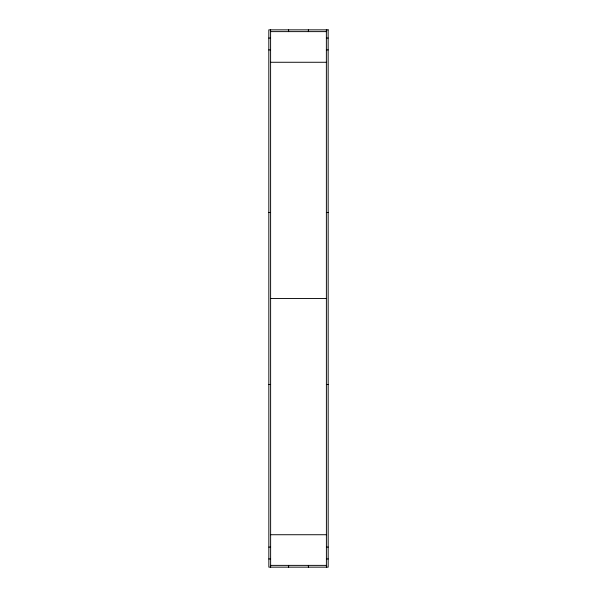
<?xml version="1.0" encoding="UTF-8"?>
<svg xmlns="http://www.w3.org/2000/svg" width="597" height="597" viewBox="0 0 597 597"><rect width="100%" height="100%" fill="white"/><g stroke="black" fill="none" stroke-linecap="round" stroke-linejoin="round"><path stroke-width="0.9" d="M270.598 31.626L326.372 31.626M268.822 38.051L270.598 38.051M326.372 38.051L328.149 38.051M268.822 49.917L270.598 49.917M326.372 49.917L328.149 49.917M270.598 62.267L326.372 62.267M268.822 212.51L270.598 212.51M326.372 212.51L328.149 212.51M270.598 298.5L326.402 298.5M268.822 384.49L270.628 384.49M326.372 384.49L328.178 384.49M270.628 534.733L326.402 534.733M268.851 547.083L270.628 547.083M326.402 547.083L328.178 547.083M268.851 558.949L270.628 558.949M326.402 558.949L328.178 558.949M270.628 565.374L326.402 565.374M326.372 29.85L326.402 567.15M308.38 29.85L308.38 31.626M308.388 565.374L308.388 567.15M288.612 29.85L288.612 31.626M288.62 565.374L288.62 567.15M270.598 29.85L270.628 567.15M328.149 29.85L268.822 29.85L268.851 567.15L328.178 567.15L328.149 29.85"/></g></svg>
